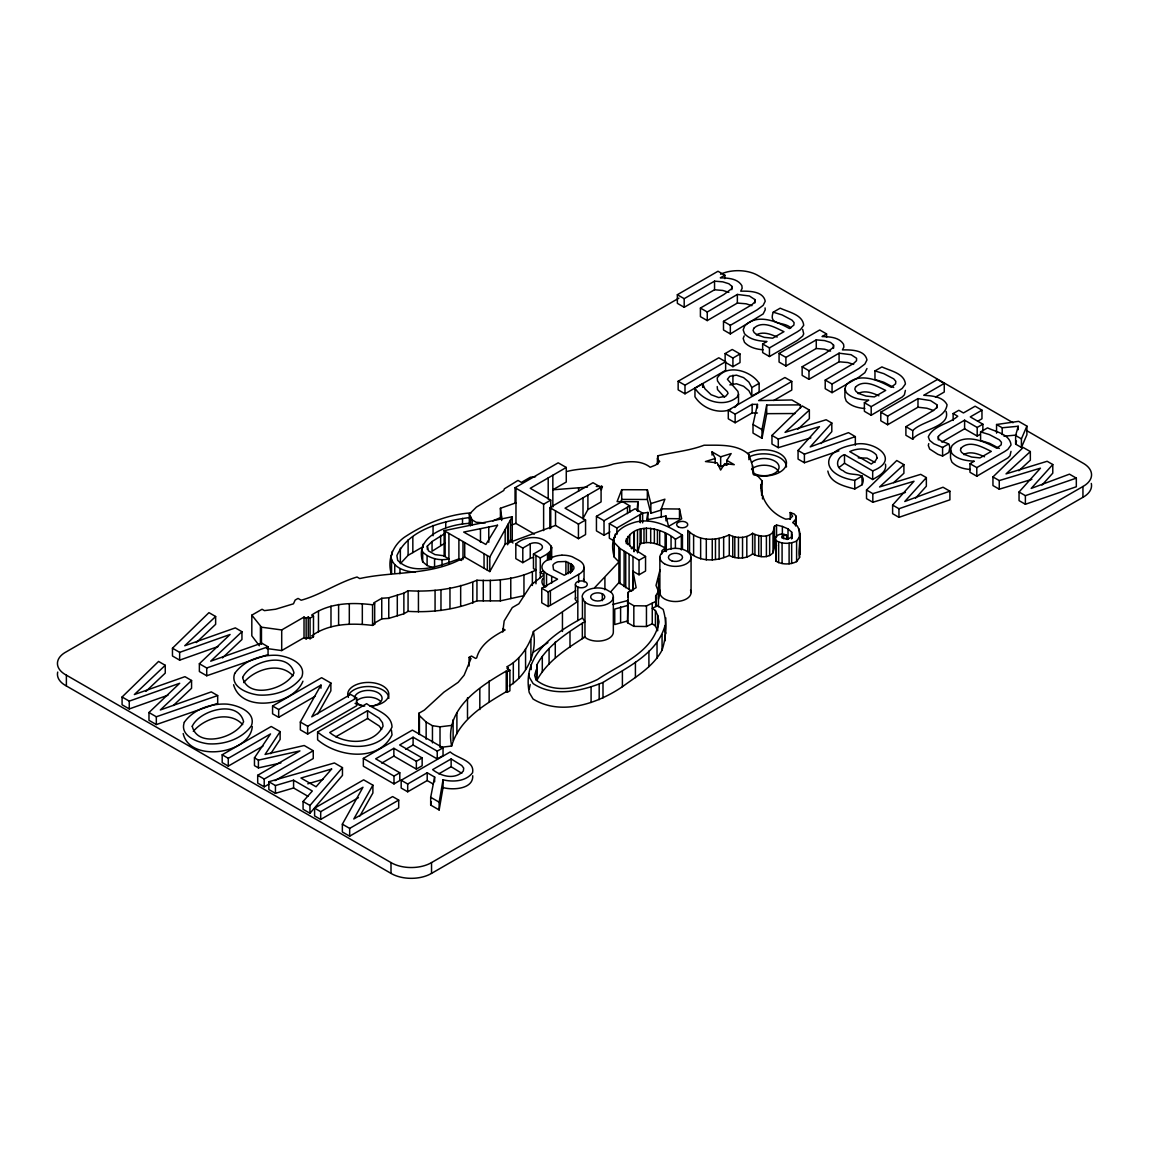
<?xml version="1.0" encoding="UTF-8"?>
<svg xmlns="http://www.w3.org/2000/svg" width="1149" height="1149" viewBox="0 0 1149 1149"><rect width="100%" height="100%" fill="white"/><g stroke="black" fill="none" stroke-linecap="round" stroke-linejoin="round"><path stroke-width="1.5" d="M728.839 292.349L722.807 290.453L714.549 289.763L684.186 307.286L677.35 303.336L677.35 294.719L684.186 298.668L714.549 281.146L722.807 281.85L728.839 283.731L731.798 286.23L731.726 288.672L723.927 294.474L700.416 308.047L700.416 316.65L707.267 320.6L737.356 303.063L746.103 303.796L751.92 305.663M700.416 308.047L707.267 311.997L737.356 294.446L749.407 295.982L754.864 299.559L754.792 301.986L751.977 304.672L723.497 321.361L723.497 329.978L730.333 333.928L763.151 313.95L765.234 309.828L765.076 307.918M830.569 351.077L824.522 349.181L816.264 348.492L785.916 366.014L779.065 362.064L779.065 353.447L785.916 357.396L816.264 339.874L824.522 340.564L830.569 342.459L833.513 344.959L833.442 347.4L825.657 353.203L802.146 366.775L802.146 375.378L808.982 379.328L839.086 361.791L847.818 362.524L853.635 364.391M656.036 599.563L656.208 606.428L652.259 608.309L655.418 610.536L657.659 615.289L657.659 630.758L655.418 626.004L652.259 623.778L646.456 626.521L633.831 626.349L627.526 622.715L628.259 592.238L636.129 587.685L632.998 571.297L639.045 574.787L645.551 571.024L645.551 556.461L631.433 547.355L625.946 541.438C633.731 521.014 662.212 527.808 675.411 539.283L675.411 548.073M627.9 602.148L627.656 605.466L614.729 609.071L614.729 624.539L627.656 620.934L627.656 600.309M627.526 622.715L627.656 620.934M661.666 554.12L661.939 550.701L665.099 547.972C657.688 543.563 648.553 540.877 640.108 543.807L638.04 551.046M637.077 510.601L637.882 501.725L617.085 501.625L621.724 489.704L647.347 489.776L650.851 503.578L650.851 513.273L661.781 509.869M795.97 525.768L796.214 516.332L794.246 514.02L790.196 512.497L790.196 519.377M533.495 557.452A7.411 4.28 0 0 0 530.235 558.385L522.795 562.665L515.815 558.644L515.815 544.08C525.883 534.974 544.54 534.816 551.664 547.312C551.391 553.157 544.339 555.34 540.303 557.969L533.466 554.033L533.466 568.583L535.98 570.033C517.725 578.924 497.043 581.437 476.95 580.231C455.564 589.265 431.292 592.094 408.067 590.73L403.873 593.157L388.764 597.767L381.755 598.27L373.626 602.966L374.675 603.57L374.675 624.194L372.563 625.401C352.398 623.017 330.539 623.218 313.016 634.923M582.442 598.27L582.442 617.99C553.703 633.63 521.876 655.174 529.229 692.56L533.079 699.023C560.741 716.057 597.408 703.763 622.399 686.714C636.833 676.158 653.451 666.377 662.068 650.09C666.334 637.25 667.095 622.341 663.16 609.415L656.036 604.719L656.208 606.428M665.07 640.826L665.788 617.86M561.947 555.197A17.35 10.025 0 0 1 572.274 556.777L578.737 560.238A17.106 9.881 0 0 1 583.907 566.069L583.893 568.698A16.345 9.436 0 0 1 578.665 574.399L548.188 591.994L541.754 588.274L541.754 602.823L548.188 606.543L575.678 590.672M536.31 679.935L536.942 664.711C547.139 646.155 565.006 634.377 582.328 623.203L584.956 621.695L582.442 617.99M786.562 538.694L786.562 535.262C782.886 533.035 777.93 533.897 775.316 537.359L776.006 561.172C782.067 564.834 790.311 564.748 796.602 561.617L799.56 557.452C797.507 547.154 803.237 534.917 797.047 525.725L792.709 522.623L795.97 518.888M799.56 557.452L799.977 533.84M657.271 463.952L657.731 455.823C672.854 452.203 689.113 450.896 704.107 445.209C719.145 445.338 736.911 443.715 748.933 454.559L752.509 465.704L753.744 473.819L757.938 476.246L762.046 480.813L762.046 494.558M641.515 513.402L647.878 512.425L646.7 519.894L665.975 515.987L668.546 526.386L681.673 518.817L679.49 509.021L661.293 508.835L661.293 516.921M401.173 780.257L407.694 784.02L427.198 772.76L434.638 777.054L430.688 797.291L430.688 805.076L439.148 809.973L439.148 802.174L443.04 779.783C452.979 782.225 465.891 781.535 472.555 772.76C475.054 760.638 456.756 758.125 450.221 751.949L401.173 780.257L401.173 788.042L407.694 791.805L427.198 780.559L433.144 783.991M439.148 809.973L443.04 787.568L443.04 779.783M658.434 606.729L658.434 591.261L656.007 585.416L660.086 569.66M660.086 590.27L658.521 599.117L658.521 578.493M502.759 632.036L504.181 620.934L512.296 607.577L518.86 603.785L531.097 584.913L542.816 575.764M757.45 412.994L752.135 412.951L735.145 422.76L728.294 418.811L728.294 410.207L735.145 414.157L752.135 404.347L757.45 404.376L753.012 424.469L753.012 433.087L762.002 438.272L762.002 429.654L766.699 405.051L800.393 404.893L800.393 408.326M762.002 438.272L766.699 413.669L766.699 405.051M430.688 805.076L431.349 801.715M773.033 532.174C767.949 538.048 758.699 536.526 752.595 533.28C746.089 538.45 736.48 538.666 729.27 534.831C715.985 541.179 698.649 541.538 687.763 530.335L687.763 550.946C698.649 562.163 715.985 561.804 729.27 555.455C736.48 559.29 746.089 559.075 752.595 553.904C758.699 557.15 767.949 558.673 773.033 552.798L773.033 532.174L774.455 526.228L776.552 525.021L782.368 526.443L788.013 528.885L791.661 532.116L791.517 537.028L787.324 539.456L781.837 537.761L781.851 536.253L783.589 535.262L786.562 535.262M529.201 689.17L530.192 684.545M773.033 552.798L774.455 546.852L774.455 526.228M928.751 443.629L928.306 445.467L929.656 449.015L937.814 454.286L942.582 456.052L948.744 452.491C952.521 439.895 944.191 445.108 938.417 438.703L938.331 436.448L940.614 434.15L964.6 420.189L977.196 427.457L982.869 424.182L982.869 431.062M451.643 746.031C443.959 709.306 479.09 686.772 506.221 671.102L507.269 671.705L509.897 670.197L509.897 690.822L507.269 692.33L506.221 691.727C484.217 704.682 458.997 719.92 451.643 746.031L440.01 747.439L440.01 726.814L432.455 725.694L426.15 722.046L419.428 715.626L418.825 713.299L424.34 710.111L443.916 692.158L458.164 682.334L464.139 675.181L471.018 658.506L469.094 657.386L469.094 665.975M996.556 424.512L1018.646 421.338L1026.904 426.107L1026.904 434.724L1021.418 447.478L1015.63 444.132L1015.63 435.528L1018.215 426.25L1002.201 427.773L996.556 424.512L996.556 433.13M1015.63 444.132L1016.492 441.044M536.31 669.623L534.644 675.339L536.066 679.993C553.717 693.953 579.053 688.567 597.681 679.418C620.403 664.021 653.637 652.287 659.009 621.896L657.659 615.289M433.072 567.735L427.098 565.495L422.688 561.775C414.042 535.262 449.144 524.231 469.539 523.341M508.318 671.203L508.318 667.77L506.752 666.865C520.167 659.871 529.402 645.824 533.423 631.519L577.545 601.559A5.946 3.433 0 0 1 575.908 597.48M509.366 685.967C527.262 674.693 537.43 652.56 533.423 631.519M302.948 681.213C293.34 705.414 241.62 713.687 233.592 684.747M529.201 673.702L529.229 677.091L533.079 683.554C553.646 697.486 581.437 691.152 602.995 682.449C626.191 667.741 657.214 654.198 665.07 625.358M760.71 488.253L762.046 480.813M391.263 573.796C387.256 559.735 392.541 545.919 404.146 537.416C424.139 524.116 446.975 514.465 471.147 512.885M661.293 508.835L664.898 499.197L650.851 503.578M744.193 335.881L743.188 338.481L744.495 342.316C749.234 347.429 756.286 349.253 763.022 349.784M864.737 408.513C858.001 407.981 850.964 406.157 846.21 401.044L844.903 397.209L844.903 388.606L846.411 384.7C858.777 371.859 878.152 379.917 891.121 387.256L895.588 383.838L895.818 381.353L893.721 378.868L883.825 373.655L874.964 370.912L874.964 379.529L883.825 382.258L893.721 387.472M970.359 469.496C963.623 468.964 956.571 467.126 951.832 462.013L950.525 458.192L950.525 449.575L952.033 445.683C964.399 432.828 983.759 440.886 996.743 448.239L1001.196 444.821L1001.44 442.336L999.343 439.837L989.447 434.624L980.585 431.88L980.585 440.498L989.447 443.241L999.343 448.455M620.561 502.386L621.724 499.413L621.724 489.704M594.751 587.584L618.909 561.947L614.27 557.121C608.74 537.158 617.415 527.132 635.67 522.034C652.359 517.969 668.977 526.07 682.449 535.219L682.449 549.279M1021.418 447.478L1021.418 438.861L1026.904 426.107M469.539 517.567C443.198 520.971 408.642 529.201 396.893 555.628L397.683 560.324C413.654 576.626 440.685 565.523 458.896 558.902L461.625 560.482M583.232 518.07L587.9 509.553L601.085 501.926L601.085 487.377L593.013 482.709L549.868 507.628L549.868 528.741M759.13 383.335L751.805 387.558L748.875 382.086L743.59 377.633L736.452 375.149L729.83 376.283L727.403 379.285L737.917 391.392L738.505 394.322L737.127 397.094C724.373 407.909 703.26 401.647 694.958 388.147L702.642 383.709L704.94 388.807L711.087 394.725L718.699 397.554L725.723 396.276L728.064 393.389L727.36 391.665L719.82 384.254L717.507 380.937L717.22 377.935C726.9 363.457 750.886 370.538 759.13 383.335L759.13 391.938L751.805 396.161L748.875 390.689L743.59 386.251L736.452 383.766L729.83 384.901M866.964 368.556L864.867 372.678L858.806 377.217L832.063 392.656L825.212 388.707L825.212 380.089L853.693 363.4L856.522 360.714L856.594 358.287L851.122 354.711L839.086 353.174L808.982 370.725L802.146 366.775M272.572 706.003L321.619 677.695L330.869 683.037L311.767 716.847L350.589 694.427L356.693 697.946L356.693 705.745L307.645 734.053L300.334 729.83L300.334 722.032L320.959 685.106L278.676 709.522L272.572 706.003L272.572 713.802L278.676 717.321L314.912 696.395M259.344 645.767L251.818 635.785L251.818 615.16L262.058 609.257L264.428 610.622L275.688 609.214L293.455 603.814L295.149 600.08L298.036 598.414L301.196 600.223C320.729 594.837 337.792 582.658 357.052 577.013L359.723 578.55C394.682 570.852 432.627 575.979 464.713 557.107L489.804 571.584L489.804 557.035L512.267 516.734L444.132 530.666L444.132 556.13L448.914 558.902C439.852 561.057 429.41 558.601 422.688 552.08L421.611 549.136M314.596 808.149L363.63 779.841L372.894 785.184L353.791 818.978L392.613 796.573L398.703 800.092L398.703 807.876L349.669 836.185L342.359 831.962L342.359 824.178L362.983 787.252L320.686 811.668L314.596 808.149L314.596 815.934L320.686 819.452L358.445 797.665M489.804 571.584L505.172 544.023L505.172 529.459M510.529 519.865L510.529 539.585L508.318 543.549L508.318 523.829M317.842 713.888L330.869 690.836L330.869 683.037M359.867 816.02L372.894 792.968L372.894 785.184M600.683 489.575L602.435 486.544L596.274 486.458M655.677 606.241L655.677 595.929L658.434 591.261M726.8 465.23L726.8 460.376L731.152 453.568L720.653 456.828L712.05 451.859L712.05 455.09M584.956 601.975L584.956 637.164L582.328 638.672C565.006 649.846 547.139 661.623 536.942 680.179L536.942 664.711M262.992 746.074L228.278 766.11L222.188 762.591L222.188 754.792L271.221 726.484L280.126 731.626L265.074 754.448L304.198 745.514L313.246 750.742L313.246 758.541L274.941 780.659M270.719 753.687L280.126 739.41L280.126 731.626M280.916 762.922L258.41 767.905L254.46 765.636L254.46 757.837L270.532 733.924L228.278 758.311L222.188 754.792M775.316 537.359L776.006 540.547C782.067 544.209 790.311 544.123 796.602 541.007L799.56 536.827M193.305 731.396C204.536 717.953 229.283 710.168 242.712 724.602M243.703 682.607C254.92 669.163 279.667 661.379 293.096 675.813M268.852 781.737L275.444 785.543L293.584 780.2L312.327 791.015L303.077 801.499L303.077 809.284L309.957 813.262L309.957 805.463L342.459 767.618L334.431 762.965L268.852 781.737L268.852 789.535L275.444 793.327L293.584 787.984L308.004 796.314M309.957 813.262L342.459 775.403L342.459 767.618M610.737 591.792L618.909 582.572L618.909 547.384M838.914 450.882L804.401 462.745L798.067 459.097L798.067 450.48L819.467 426.652L778.275 439.047L771.97 435.414L802.217 405.942L809.356 410.049L809.356 418.667L797.837 429.238M903.904 464.641L879.588 486.961L920.708 474.35L926.353 477.611L904.78 501.495L943.027 487.233L949.907 491.197L949.907 499.815L898.949 517.337L892.615 513.675L892.615 505.072L914.015 481.244L872.823 493.639L866.518 490.005L896.766 460.519L903.904 464.641L903.904 473.259L893.663 482.652M1030.337 451.571L1006.021 473.891L1047.141 461.28L1052.786 464.541L1031.199 488.426L1069.46 474.164L1076.326 478.128L1076.326 486.745L1025.382 504.267L1019.048 500.619L1019.048 492.002L1040.448 468.174L999.257 480.569L992.951 476.936L1023.199 447.464L1030.337 451.571L1030.337 460.189L1018.818 470.76M809.356 410.049L785.04 432.369L826.16 419.758L831.804 423.019L810.217 446.904L848.479 432.642L855.344 436.62L855.344 445.223M821.018 443.571L831.804 431.636L831.804 423.019M915.566 498.163L926.353 486.214L926.353 477.611M1041.999 485.093L1052.786 473.144L1052.786 464.541M422.947 546.766L408.11 555.326L400.355 563.642L400.355 548.174M469.323 525.107L469.323 514.192L476.39 507.126L503.75 490.494L504.382 488.813L517.998 480.426L521.416 482.393L530.35 477.237L535.578 476.706M631.749 548.834L633.989 546.608L631.146 548.26M167.941 695.231L129.262 708.933L122.081 704.782L122.081 696.998L158.562 661.436L165.255 665.3L165.255 673.099L145.952 691.368M218.324 646.442L179.646 660.144L172.465 655.993L172.465 648.208L208.946 612.647L215.639 616.51L215.639 624.309L196.335 642.578M427.327 549.38L427.327 546.148L432.053 541.538L445.209 533.308M215.639 616.51L184.745 645.752L235.33 627.885L241.951 631.706L210.698 661.192L261.67 643.095L268.062 646.786L268.062 654.571L206.719 675.77L199.366 671.533L199.366 663.749L230.102 634.478L179.646 652.359L172.465 648.208M165.255 665.3L134.361 694.542L184.946 676.675L191.567 680.495L160.314 709.981L211.287 691.885L217.678 695.576L217.678 703.36L156.321 724.559L148.982 720.322L148.982 712.524L179.704 683.267L129.262 701.134L122.081 696.998M222.418 657.932L241.951 639.49L241.951 631.706M173.327 705.486L191.567 688.28L191.567 680.495M862.224 476.059L854.77 480.368C821.779 475.313 818.706 451.112 853.578 444.764C871.746 438.832 902.927 459.026 872.68 470.903L844.501 454.645C836.472 457.216 834.591 467.7 843.337 470.817C849.887 477.668 867.639 469.783 862.224 484.663L854.77 488.971C844.601 486.343 830.124 483.011 827.84 471.047M839.143 467.384L844.501 463.248L844.501 454.645M734.814 407.478L738.505 402.94L738.505 394.322M445.209 543.017L432.053 551.233L432.053 541.538M533.423 652.129L547.929 642.65M941.792 442.063L964.6 428.792L977.196 436.06L980.04 434.423M677.35 294.719L717.996 271.25L724.847 275.2L724.847 278.647M678.93 298.122L66.383 651.77A27.447 15.842 0 0 0 66.383 675.167L66.383 685.967L391.005 873.384A28.237 16.301 0 0 0 431.536 873.384L1082.947 497.302A28.151 16.258 0 0 0 1091.291 483.427M724.847 275.2L720.337 277.814C727.848 278.058 737.457 278.36 741.852 285.613L742.139 288.284L740.717 291.171C749.019 291.07 763.123 290.999 765.234 301.21L763.151 305.347L757.09 309.871L730.333 325.311L723.497 321.361M790.799 327.939C784.494 321.074 767.977 326.187 773.248 312.183L780.2 308.176C788.286 312.054 802.734 314.553 803.697 325.296L800.523 329.648L797.262 331.846L769.457 347.903L762.649 343.968L762.649 352.585L769.457 356.52L797.262 340.463L802.648 336.097L803.697 333.899L802.677 329.433M725.134 353.576L732.229 349.483L740.013 353.978L740.013 362.581L732.918 366.689L725.134 362.194L725.134 353.576L732.918 358.071L740.013 353.978M678.154 381.253L718.8 357.784L725.637 361.734L725.637 370.337L684.991 393.805L678.154 389.856L678.154 381.253L684.991 385.202L725.637 361.734M762.649 343.968L766.986 341.468C759.001 341.066 750.211 339.889 744.495 333.698L743.188 329.878L744.696 325.971C757.062 313.131 776.422 321.189 789.406 328.528L793.858 325.11L794.103 322.625L792.006 320.14L782.11 314.927L773.248 312.183M500.433 516.878L500.433 508.275L515.973 502.817L515.054 502.285L515.054 487.722L558.199 462.817L566.27 467.471L566.27 482.034L552.841 489.79L587.426 487.133M251.818 615.16L261.469 627.182L281.706 629.954L304.025 617.056L306.137 618.277L308.234 617.056L310.072 618.119L313.49 616.151L313.49 636.776L310.072 638.743L308.234 637.681L306.137 638.901L304.025 637.681L281.706 650.564L266.525 648.496M566.27 467.471L530.249 488.282L550.73 500.117L550.73 528.253M374.675 603.57L372.563 604.791C351.853 602.22 329.461 602.808 311.652 615.088L313.49 616.151M779.065 353.447L819.725 329.978L826.562 333.928L826.562 337.375M826.562 333.928L822.052 336.542C829.564 336.786 839.187 337.088 843.581 344.341L843.869 347.012L842.432 349.899C850.748 349.799 864.838 349.727 866.964 359.939L864.867 364.075L858.806 368.599L832.063 384.039L825.212 380.089M515.054 487.722L543.621 504.224L550.73 500.117M728.294 410.207L784.925 377.504L791.776 381.454L791.776 390.071L773.694 400.513M601.085 487.377L565.064 508.174L585.559 520.009L585.559 534.572L578.435 538.68L555.527 525.452L505.172 544.023M791.776 381.454L758.613 400.599L791.876 399.967L800.393 404.893M523.958 575.046L523.958 595.67L500.346 600.87L476.95 600.855C455.564 609.889 431.292 612.719 408.067 611.354L403.873 613.781L388.764 618.392L381.755 618.88L373.626 623.591L374.675 624.194M515.815 544.08L522.795 548.116L530.235 543.822A7.411 4.28 0 0 1 537.158 542.974L538.838 543.391A7.411 4.28 0 0 1 540.676 549.854L533.466 554.033M549.868 507.628L578.435 524.116L585.559 520.009M609.889 531.872L604.015 535.262L596.446 530.895L596.446 516.332L622.198 501.467L629.767 505.847L629.767 512.31M596.446 516.332L604.015 520.712L629.767 505.847M613.868 540.806L609.329 538.192L609.329 523.628L635.081 508.763L642.65 513.129L642.65 522.838M874.964 370.912L881.915 366.904C890.001 370.782 904.464 373.281 905.412 384.025L902.238 388.376L898.992 390.574L871.186 406.631L864.378 402.696L864.378 411.313L871.186 415.249L902.238 396.994L904.378 394.825L905.398 390.401M609.329 523.628L616.898 527.994L642.65 513.129M543.19 570.866L540.303 572.532L542.845 574.012M541.754 588.274L557.581 579.139L546.536 573.638L543.204 570.665A16.201 9.35 0 0 1 546.105 560.784L552.109 557.452A16.79 9.695 0 0 1 561.947 555.211M864.378 402.696L868.701 400.197C860.716 399.795 851.94 398.617 846.21 392.427L844.903 388.606M300.334 722.032L307.645 726.254L356.693 697.946M317.598 731.999L366.632 703.691C375.321 710.197 391.565 713.845 392.024 727.044C378.739 754.649 337.792 749.392 317.598 731.999L317.598 739.798C337.792 757.177 378.739 762.448 392.024 734.829L391.464 730.304M933.448 410.466L926.826 408.225L917.979 407.22L887.631 424.742L880.795 420.793L880.795 412.175L937.412 379.486L944.263 383.436L944.263 392.039L935.473 397.109M367.551 710.685L329.72 732.531C344.959 745.012 373.612 745.428 383.062 726.154L382.502 722.735L379.213 718.211L367.551 710.685L367.551 718.484L335.767 736.825M268.809 784.192L264.213 786.85L257.692 783.087L257.692 775.288L299.946 750.9L258.41 760.121L254.46 757.837M469.094 657.386L471.449 656.022L475.657 658.449L476.706 657.846C480.138 644.259 493.553 636.043 505.129 629.968L502.759 628.604M880.795 412.175L887.631 416.125L917.979 398.602L930.518 400.57L936.78 404.649L936.837 407.306L933.993 410.136L905.9 426.681L905.9 435.284L912.737 439.234C918.87 429.87 950.984 427.313 946.115 411.399M944.263 383.436L923.767 395.27C931.94 395.874 942.798 396.434 947.063 404.764C945.096 419.859 921.728 421.094 912.737 430.631L905.9 426.681M613.595 538.149L614.27 542.558L620.015 548.533L639.045 560.224L645.551 556.461M675.411 539.283L682.449 535.219M257.692 775.288L264.213 779.051L313.246 750.742M508.318 667.77L507.011 668.531L509.897 670.197M953.139 420.448L953.139 413.568L958.812 410.294L963.436 412.951L975.128 406.215L981.964 410.164L981.964 418.767L977.584 421.295M381.727 763.108L393.863 756.099L416.355 769.098L422.157 765.751L422.157 757.952L416.355 761.299L393.863 748.315L375.651 758.828L399.795 772.76L399.795 780.559L393.992 783.905L363.343 766.196L363.343 758.412L412.376 730.103L443.04 747.798L443.04 755.597L437.238 758.943L413.094 744.997L405.64 749.306M443.04 747.798L437.238 751.144L413.094 737.213L399.665 744.969L422.157 757.952M981.964 410.164L970.287 416.9L982.869 424.182M844.501 463.248L872.68 479.521C878.224 476.217 887.215 472.081 885.462 464.182M953.139 413.568L957.763 416.24C949.232 423.895 933.045 425.547 928.306 436.85L929.656 440.397L933.85 443.744L942.582 447.435L948.744 443.887M774.455 546.852L776.552 545.646M980.585 431.88L987.537 427.873C995.623 431.765 1010.072 434.25 1011.019 444.993L1007.86 449.36L1004.599 451.557L976.794 467.6L969.986 463.679L969.986 472.282L976.794 476.217L1007.86 457.963L1009.985 455.794L1011.005 451.385M363.343 758.412L393.992 776.106L399.795 772.76M451.14 758.943L432.627 769.629C441.259 776.379 454.832 780.114 463.334 771.065L463.722 768.15L461.797 765.536L451.14 758.943L451.14 766.728L438.803 773.851M969.986 463.679L974.323 461.18C966.323 460.778 957.548 459.6 951.832 453.41L950.525 449.575M342.359 824.178L349.669 828.4L398.703 800.092M66.383 675.167L391.005 862.583A28.237 16.301 0 0 0 431.536 862.583L1082.947 486.501A28.151 16.258 0 0 0 1082.947 463.104L1027.019 430.818M627.526 602.09L633.831 605.724L646.456 605.911L656.208 601.272L655.677 595.929M492.835 520.899L501.639 517.064L500.433 508.275M756.401 334.847C763.051 331.156 770.85 334.201 777.184 337.074M858.116 393.576C864.78 389.884 872.579 392.929 878.899 395.802M963.724 454.559C970.388 450.853 978.187 453.898 984.506 456.785M612.618 604.489L628.029 600.482M730.649 409.504C717.91 414.372 702.082 408.182 694.958 396.75L694.958 388.147M511.305 525.079L515.973 523.441L534.4 534.084M798.067 450.48L804.401 454.142L855.344 436.62M199.366 663.749L206.719 667.986L268.062 646.786M148.982 712.524L156.321 716.775L217.678 695.576M892.615 505.072L898.949 508.734L949.907 491.197M1019.048 492.002L1025.382 495.664L1076.326 478.128M712.05 451.859L715.181 458.508L705.443 461.539L717.206 462.817L720.624 470.07L724.717 463.636L734.268 464.684L726.8 460.376M717.78 464.871L720.653 466.523L728.15 464.196M771.97 435.414L771.97 444.031L778.275 447.665L810.878 437.855M866.518 490.005L866.518 498.623L872.823 502.257L905.441 492.433M992.951 476.936L992.951 485.553L999.257 489.187L1031.859 479.363M307.774 783.819L323.113 779.324M444.132 556.13L445.123 555.929L445.123 530.465M567.017 471.463C582.371 467.471 598.773 469.309 613.523 463.952C625.631 461.812 639.62 459.083 650.19 467.241L655.662 465.043L659.727 461.453L657.271 458.796M440.01 726.814L451.643 725.407M858.231 457.848L867.035 458.121L875.05 462.429M1003.982 436.218L1016.434 435.04M766.699 413.669L795.079 413.525M621.724 499.413L647.347 499.485L650.851 513.273M666.248 518.587L679.49 518.73L679.49 509.021M445.123 555.929L434.968 554.608L428.405 550.816L427.327 546.148M485.251 522.982L476.203 522.264L472.196 519.951L469.323 514.192M572.087 571.254L572.087 564.791L571.197 564.13L565.911 561.488L558.026 561.775A10.054 5.802 0 0 0 552.913 565.193L553.545 569.746L564.288 575.261L572.461 570.536A8.086 4.668 0 0 0 572.073 564.805M415.349 572.001C405.109 572.015 391.881 567.376 390.717 555.628M443.04 787.568C452.692 790.297 473.388 789.248 472.742 775.747M1013.045 422.746L758.311 275.688A27.978 16.143 0 0 0 720.567 274.209M1015.63 435.528L1021.418 438.861M862.224 484.663L861.822 475.83M753.012 424.469L762.002 429.654M618.909 582.572L631.706 591.175M444.132 530.666L489.804 557.035M311.652 635.713L313.49 636.776M367.551 718.484L379.213 726.01L381.683 729.4M451.14 766.728L461.797 773.32M430.688 797.291L439.148 802.174M303.077 801.499L309.957 805.463M584.238 636.618L586.708 638.485A15.598 9.005 0 0 0 603.713 640.438A15.598 9.005 0 0 0 613.336 632.122L613.336 596.934M545.215 587.283L543.204 585.229A16.201 9.35 0 0 1 542.989 578.32M724.545 397.267L717.507 389.554L717.22 386.552M510.529 539.585L512.928 543.032M790.196 512.497L792.623 516.145L790.124 518.702L785.744 519.176C771.467 513.603 760.825 500.476 760.71 484.821M664.74 629.954L665.788 633.329M799.977 554.464L799.244 529.143M252.277 726.599C250.094 754.117 189.556 762.936 183.194 733.536M1082.947 486.501L1082.947 497.302M1025.382 495.664L1025.382 504.267M1018.215 426.25L1018.215 429.697M1002.201 427.773L1002.201 434.652M999.257 480.569L999.257 489.187M977.196 427.457L977.196 436.06M976.794 467.6L976.794 476.217M964.6 420.189L964.6 428.792M942.582 447.435L942.582 456.052M938.331 436.448L938.331 439.895M936.78 404.649L936.78 408.096M917.979 398.602L917.979 407.22M912.737 430.631L912.737 439.234M898.949 508.734L898.949 517.337M887.631 416.125L887.631 424.742M872.823 493.639L872.823 502.257M872.68 470.903L872.68 479.521M871.186 406.631L871.186 415.249M854.77 480.368L854.77 488.971M839.086 353.174L839.086 361.791M833.513 344.959L833.513 348.406M832.063 384.039L832.063 392.656M816.264 339.874L816.264 348.492M808.982 370.725L808.982 379.328M804.401 454.142L804.401 462.745M796.602 541.007L796.602 561.617M796.214 516.332L796.214 524.921M795.424 520.583L795.424 525.739M791.948 534.903L791.948 538.335M791.661 532.116L791.661 538.996M791.661 542.903L791.661 563.527M789.104 543.19L789.104 563.814M788.013 528.885L788.013 539.197M785.916 357.396L785.916 366.014M783.589 535.262L783.589 538.694M782.368 526.443L782.368 535.032M782.081 542.874L782.081 563.498M778.634 542.055L778.634 562.68M778.275 439.047L778.275 447.665M776.552 525.021L776.552 537.043M776.006 540.547L776.006 561.172M769.658 535.003L769.658 555.628M769.457 347.903L769.457 356.52M766.397 536.023L766.397 556.647M762.519 495.492L762.519 498.925M761.615 490.149L761.615 495.305M761.198 535.951L761.198 556.561M758.699 535.535L758.699 556.145M757.45 404.376L757.45 407.823M754.922 534.63L754.922 555.24M754.864 299.559L754.864 303.006M753.313 471.047L753.313 474.48M752.595 533.28L752.595 553.904M752.509 465.704L752.509 470.86M752.135 404.347L752.135 412.951M751.805 387.558L751.805 396.161M748.933 454.559L748.933 459.715M746.821 536.612L746.821 557.236M742.541 537.344L742.541 557.969M738.462 537.315L738.462 557.94M737.356 294.446L737.356 303.063M735.145 414.157L735.145 422.76M734.8 536.956L734.8 557.567M732.918 358.071L732.918 366.689M732.918 375.177L732.918 383.78M732.76 536.425L732.76 557.05M731.798 286.23L731.798 289.677M730.333 325.311L730.333 333.928M729.27 534.831L729.27 555.455M723.655 536.928L723.655 557.552M720.653 456.828L720.653 466.523M719.13 538.407L719.13 559.032M715.468 538.766L715.468 559.391M715.181 458.508L715.181 463.363M714.549 281.146L714.549 289.763M712.251 539.298L712.251 559.922M707.267 311.997L707.267 320.6M706.305 539.283L706.305 559.908M703.001 383.924L703.001 387.357M702.642 383.709L702.642 387.156M700.646 538.249L700.646 558.874M693.608 534.745L693.608 555.369M691.066 557.351L691.066 592.539M689.529 531.958L689.529 552.583M684.991 385.202L684.991 393.805M684.186 298.668L684.186 307.286M681.343 535.851L681.343 549.926M671.059 536.77L671.059 549.078M666.276 534.012L666.276 551.592M665.975 515.987L665.975 520.842M665.099 533.409L665.099 551.405M662.068 634.636L662.068 650.09M659.684 530.637L659.684 545.201M659.871 557.351L659.871 592.539A15.598 9.005 0 0 0 677.508 601.458A15.598 9.005 0 0 0 690.535 590.198M657.731 455.823L657.731 464.426M657.443 529.861L657.443 544.411M657.027 642.923L657.027 658.391M655.418 610.536L655.418 626.004M654.356 528.77L654.356 543.333M652.259 603.153L652.259 623.778M650.693 528.224L650.693 542.788M648.912 651.11L648.912 666.578M647.878 512.425L647.878 520.511M647.347 489.776L647.347 499.485M646.37 527.937L646.37 542.486M646.456 605.911L646.456 626.521M644 528.382L644 542.946M641.128 528.942L641.128 543.491M640.366 514.45L640.366 522.536M640.237 514.522L640.237 522.608M640.108 529.244L640.108 543.807M639.045 560.224L639.045 574.787M637.882 501.725L637.882 511.434M637.508 530.019L637.508 552.884M635.411 662.154L635.411 677.623M634.305 531.872L634.305 551.218M633.989 532.059L633.989 551.764M633.831 605.724L633.831 626.349M633.142 574.069L633.142 589.538M632.998 556.748L632.998 590.198M629.724 534.515L629.724 545.832M629.106 554.493L629.106 589.667M628.259 592.238L628.259 597.394M627.684 536.468L627.684 544.554M627.483 507.169L627.483 513.632M626.334 538.838L626.334 543.692M625.731 552.54L625.731 587.728M624.122 551.405L624.122 586.593M622.399 671.246L622.399 686.714M620.589 606.787L620.589 622.255M620.015 548.533L620.015 583.706M616.898 527.994L616.898 534.472M615.232 534.184L615.232 537.416M614.27 542.558L614.27 557.121M604.905 577.76L604.905 589.782M604.015 520.712L604.015 535.262M602.995 682.449L602.995 697.917M602.306 593.875L602.306 600.668M601.573 486.041L601.573 489.488M599.189 684.186L599.189 699.655M591.089 687.001L591.089 702.47M587.9 494.989L587.9 509.553M584.051 567.391L584.051 581.94L583.907 580.618A17.106 9.881 0 0 0 583.448 579.311M583.017 497.804L583.017 518.917M582.328 623.203L582.328 638.672M578.593 487.808L578.593 491.255M578.651 574.399L578.651 582.486M578.435 524.116L578.435 538.68M577.818 587.096L577.818 620.546M575.405 584.683L575.405 599.232M571.197 564.13L571.197 572.216M570.392 563.613L570.392 573.322M569.99 631.778L569.99 647.246M568.209 562.364L568.209 573.681M565.911 561.488L565.911 574.428M562.45 612.546L562.45 631.462M555.527 510.888L555.527 525.452M555.269 642.004L555.269 657.472M552.841 475.226L552.841 506.982M551.678 576.611L551.678 583.074M551.664 547.312L551.664 558.629M551.046 545.933L551.118 559.692M550.4 590.701L550.4 605.264M549.595 551.721L549.595 559.807M549.078 648.611L549.078 664.079M548.202 477.912L548.202 499.011M548.26 553.229L548.26 559.707M548.188 591.994L548.188 606.543M547.513 553.804L547.513 560.281M546.536 573.638L546.536 586.579M544.023 571.642L544.023 586.191M543.621 504.224L543.621 530.608M542.299 656.481L542.299 671.95M540.303 557.969L540.303 577.688M535.98 555.484L535.98 583.793M532.375 571.728L532.375 585.473M531.197 664.467L531.197 669.623M530.91 639.749L530.91 660.373M530.235 543.822L530.235 558.385M525.567 648.898L525.567 669.522M522.795 548.116L522.795 562.665M518.802 657.716L518.802 678.341M515.973 488.253L515.973 523.441M513.316 663.074L513.316 683.698M512.267 516.734L512.267 541.366M510.774 577.947L510.774 598.572M507.628 525.064L507.628 544.784M507.269 671.705L507.269 692.33M506.221 671.102L506.221 691.727M501.639 517.064L501.639 520.511M500.346 580.245L500.346 600.87M490.321 580.231L490.321 600.855M489.144 680.955L489.144 701.579M488.77 527.018L488.77 542.299M487.377 555.642L487.377 570.191M484.045 553.717L484.045 568.267M483.269 580.231L483.269 600.855M480.469 528.684L480.469 542.271M479.822 688.969L479.822 709.594M476.95 580.231L476.95 600.855M472.756 582.658L472.756 603.282M472.196 519.951L472.196 525.107M470.501 516.547L470.501 525.897M467.499 697.831L467.499 718.455M464.713 542.543L464.713 557.107M463.004 541.552L463.004 559.477M462.516 518.386L462.516 524.145M460.663 585.416L460.663 606.04M458.896 539.183L458.896 558.902M456.9 713.17L456.9 733.794M453.123 719.676L453.123 740.301M449.963 587.871L449.963 608.482M448.914 533.423L448.914 563.757M445.74 521.876L445.74 527.65M442.02 559.922L442.02 566.385M440.972 589.911L440.972 610.536M440.642 535.333L440.642 545.043M437.238 751.144L437.238 758.943M435.069 590.256L435.069 610.88M434.638 777.054L434.638 781.737M434.566 558.601L434.566 566.687M433.058 525.466L433.058 535.764M432.455 725.694L432.455 742.872M431.536 862.583L431.536 873.384M427.098 555.786L427.098 565.495M427.198 772.76L427.198 780.559M426.15 722.046L426.15 739.238M423.076 544.281L423.076 547.513M422.688 552.08L422.688 561.775M419.428 715.626L419.428 734.527M418.825 713.299L418.825 733.924M418.437 591.232L418.437 611.857M416.355 761.299L416.355 769.098M413.094 737.213L413.094 744.997M412.836 537.129L412.836 552.597M408.11 539.872L408.11 555.326M408.067 590.73L408.067 611.354M407.694 784.02L407.694 791.805M403.873 593.157L403.873 613.781M399.967 568.611L399.967 573.768M397.295 595.168L397.295 615.792M394.739 564.719L394.739 573.308M393.992 776.106L393.992 783.905M393.863 748.315L393.863 756.099M392.182 551.434L392.182 554.866M391.55 559.678L391.55 573.423M391.005 862.583L391.005 873.384M388.764 597.767L388.764 618.392M381.755 598.27L381.755 618.88M372.563 604.791L372.563 625.401M362.323 603.771L362.323 624.395M349.669 828.4L349.669 836.185M349.31 603.742L349.31 624.367M338.61 604.446L338.61 625.056M330.984 606.126L330.984 626.751M320.959 685.106L320.959 688.222M320.686 811.668L320.686 819.452M318.474 611.139L318.474 631.763M310.072 618.119L310.072 638.743M308.234 617.056L308.234 637.681M307.645 726.254L307.645 734.053M306.137 618.277L306.137 638.901M304.025 617.056L304.025 637.681M293.584 780.2L293.584 787.984M281.706 629.954L281.706 650.564M278.676 709.522L278.676 717.321M275.444 785.543L275.444 793.327M264.213 779.051L264.213 786.85M261.469 627.182L261.469 644.359M260.421 626.564L260.421 643.756M258.41 760.121L258.41 767.905M228.278 758.311L228.278 766.11M206.719 667.986L206.719 675.77M179.646 652.359L179.646 660.144M156.321 716.775L156.321 724.559M129.262 701.134L129.262 708.933M66.383 685.967A27.447 15.842 0 0 1 57.709 672.079M348.406 697.371A20.567 11.878 0 0 1 364.104 682.678A20.567 11.878 0 0 1 388.606 692.588A20.567 11.878 0 0 1 370.05 706.132M362.94 705.773A20.567 11.878 0 0 1 355.041 703.389M747.597 453.611A22.765 13.142 0 0 1 777.945 452.649A22.765 13.142 0 0 1 782.9 469.97A22.765 13.142 0 0 1 753.615 474.695M354.452 698.377A13.817 7.971 0 0 1 367.062 690.434A13.817 7.971 0 0 1 381.87 696.998A13.817 7.971 0 0 1 371.845 706.089M364.693 706.089A13.817 7.971 0 0 1 356.305 702.369M356.305 701.105A13.817 7.971 0 0 1 380.233 701.105M751.532 462.501A14.937 8.617 0 0 1 773.205 460.275A14.937 8.617 0 0 1 775.173 472.928A14.937 8.617 0 0 1 753.155 472.957M751.532 469.209A14.937 8.617 0 0 1 766.699 465.345A14.937 8.617 0 0 1 778.706 471.952M348.406 695.317A20.567 11.878 0 0 1 370.955 686.614A20.567 11.878 0 0 1 388.822 698.377M749.062 456.914A22.765 13.142 0 0 1 773.32 455.076A22.765 13.142 0 0 1 786.462 466.982M192.242 726.269C197.7 748.717 236.048 737.96 243.602 721.716C238.102 699.296 199.711 709.953 192.242 726.269M242.626 677.479C248.083 699.928 286.431 689.17 293.986 672.926C288.485 650.506 250.094 661.163 242.626 677.479M184.343 722.204C179.244 735.863 198.016 742.785 208.587 743.834C224.371 744.796 242.037 738.979 251.43 725.723C256.371 712.05 237.599 705.113 226.971 704.122C211.258 703.245 193.736 709.062 184.343 722.204M234.726 673.415C229.628 687.073 248.399 693.996 258.97 695.044C274.755 696.007 292.421 690.19 301.814 676.948C306.754 663.26 287.982 656.323 277.354 655.332C261.642 654.47 244.119 660.273 234.726 673.415M753.816 328.298L753.083 330.424L754.161 332.592L757.047 334.776L764.315 337.346L772.659 338.194L783.948 331.688C775.058 327.537 762.649 319.997 753.816 328.298M855.545 387.026L854.799 389.152L855.89 391.321L858.777 393.504L866.03 396.075L874.389 396.922L885.664 390.416C876.788 386.265 864.378 378.725 855.545 387.026M961.153 447.995L960.42 450.121L961.498 452.289L964.384 454.473L971.652 457.043L979.996 457.905L991.285 451.385C982.395 447.248 969.986 439.694 961.153 447.995M877.075 457.977L875.366 460.907L871.258 464.038L849.743 451.614C858.217 447.55 869.491 447.823 876.328 454.86L877.075 457.977M497.517 525.251L485.883 544.468L463.693 532.073L497.517 525.251M331.63 769.04L316.076 786.763L300.966 778.031L331.63 769.04M605.537 589.135L601.774 588.245A15.598 9.005 0 0 0 582.141 596.934L584.238 601.444L586.708 603.311A15.598 9.005 0 0 0 607.247 604.087A15.598 9.005 0 0 0 611.254 592.439L605.537 589.135M578.866 587.469L577.545 586.995A5.946 3.433 0 0 1 576.726 582.17A5.946 3.433 0 0 1 585.085 581.681L586.148 582.342A5.946 3.433 0 0 1 585.918 586.521A5.946 3.433 0 0 1 578.866 587.469M602.737 594.062L601.272 593.415A7.052 4.079 0 0 0 593.444 593.703A7.052 4.079 0 0 0 590.931 597.997L591.634 598.974A7.052 4.079 0 0 0 602.033 600.166A7.052 4.079 0 0 0 602.737 594.062M678.255 526.86A5.573 3.217 0 0 0 687.576 525.409A5.573 3.217 0 0 0 680.754 521.474A5.573 3.217 0 0 0 678.255 526.86M671.935 560.884A7.052 4.079 0 0 0 682.52 557.351A7.052 4.079 0 0 0 671.935 553.832A7.052 4.079 0 0 0 671.935 560.884M664.438 563.728A15.598 9.005 0 0 0 690.535 559.692A15.598 9.005 0 0 0 671.433 548.662A15.598 9.005 0 0 0 664.438 563.728"/></g></svg>
